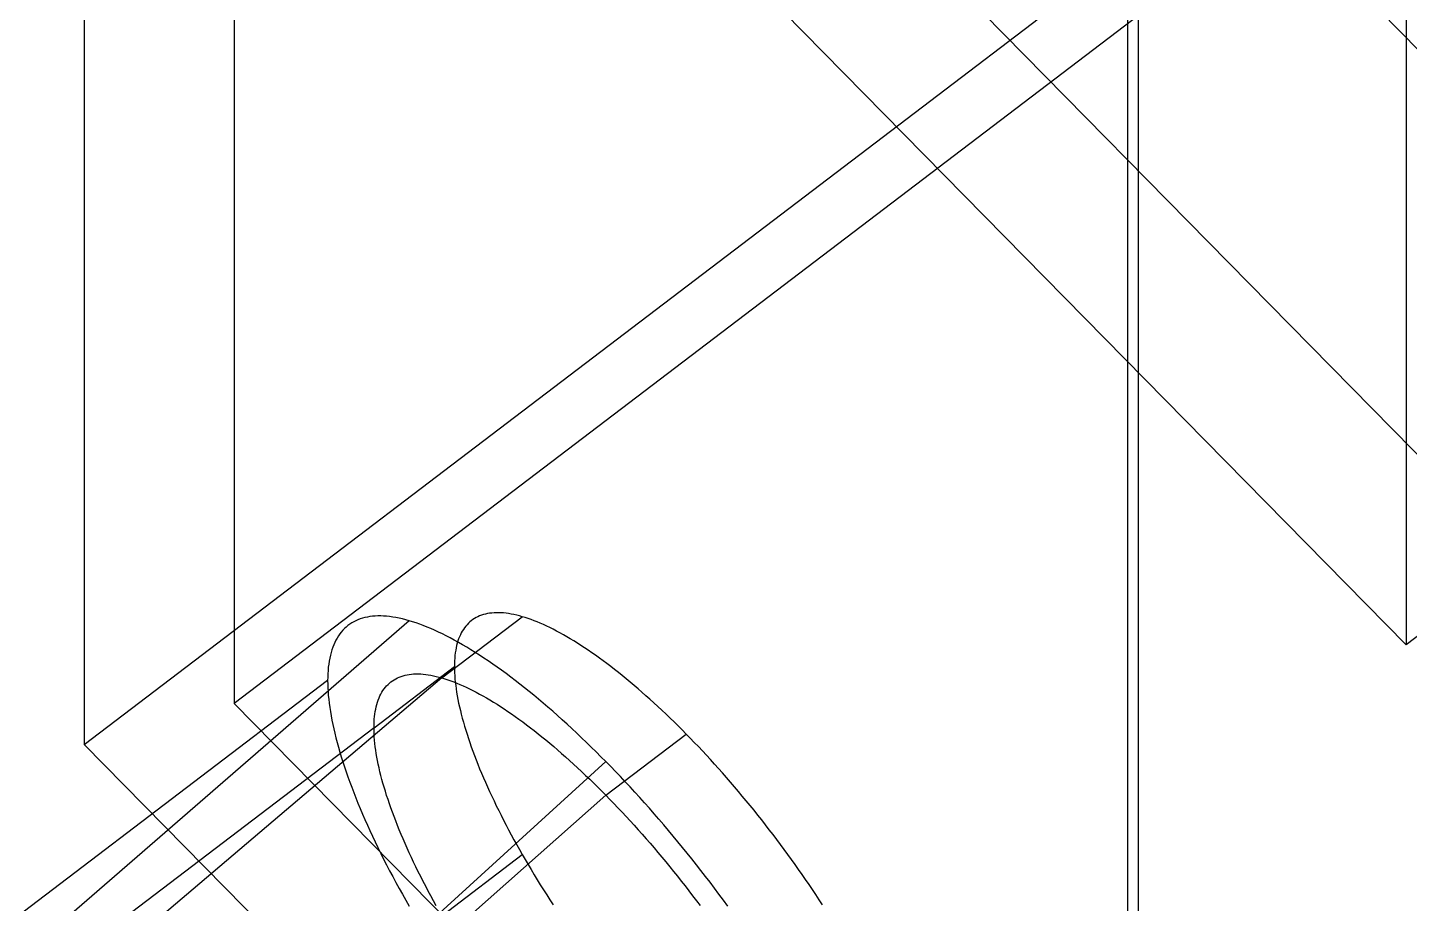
# Model space of a CAD drawing. Extents: x 0.1 to 1.91, y 6.56 to 8.08.
# Drawn here: x 0.8591 to 1.3004, y 7.3464 to 7.6262 of the extents above; entities that cross this region are included whole.
import ezdxf

# ---------------------------------------------------------------- set-up
doc = ezdxf.new("R2010")
doc.units = 0
doc.layers.get('0').update_dxf_attribs({"linetype": 'CONTINUOUS'})

msp = doc.modelspace()

# ---------------------------------------------------------------- linework, layer by layer
at = {"color": 9}
for points in [[(0.8772, 7.97236, -0.12227), (0.8772, 7.39723, -1.18762)], [(0.8772, 7.97236, -0.12227), (0.8772, 7.39723, -1.18762)], [(0.92508, 7.93384, -0.18634), (0.92508, 7.4103, -1.15611)], [(0.92508, 7.93384, -0.18634), (0.92508, 7.4103, -1.15611)], [(1.01411, 7.78365, -0.72117), (1.34724, 7.44481, -0.53825)], [(1.01411, 7.78365, -0.72117), (1.34724, 7.44481, -0.53825)], [(1.29936, 7.42904, -0.57474), (1.01065, 7.7227, -0.73327)], [(1.29936, 7.42904, -0.57474), (1.01065, 7.7227, -0.73327)], [(1.29936, 7.70532, -0.06297), (1.29936, 7.42904, -0.57474)], [(1.29936, 7.70532, -0.06297), (1.29936, 7.42904, -0.57474)], [(0.8772, 7.39723, -1.18762), (1.26226, 7.69037, -1.34588)], [(0.8772, 7.39723, -1.18762), (1.26226, 7.69037, -1.34588)], [(1.2588, 7.66436, -1.29326), (0.92508, 7.4103, -1.15611)], [(1.2588, 7.66436, -1.29326), (0.92508, 7.4103, -1.15611)], [(1.54751, 7.3707, -1.13473), (1.2588, 7.66436, -1.29326)], [(1.54751, 7.3707, -1.13473), (1.2588, 7.66436, -1.29326)], [(1.21379, 7.64018, -0.0278), (1.21379, 7.11664, -0.99757)], [(1.21379, 7.64018, -0.0278), (1.21379, 7.11664, -0.99757)], [(1.21033, 7.63352, 0.06065), (1.21033, 7.05838, -1.0047)], [(1.21033, 7.63352, 0.06065), (1.21033, 7.05838, -1.0047)], [(1.54751, 7.61795, -0.67672), (1.29936, 7.42904, -0.57474)], [(1.54751, 7.61795, -0.67672), (1.29936, 7.42904, -0.57474)], [(0.98095, 7.43675, -0.86197), (0.12525, 6.69411, -0.67927)], [(1.0827, 7.34561, -0.78319), (1.0813, 7.34752, -0.78306), (1.07989, 7.34942, -0.78297), (1.07847, 7.35131, -0.78292), (1.07704, 7.3532, -0.78291), (1.0756, 7.35508, -0.78294), (1.07414, 7.35695, -0.78301), (1.07268, 7.35881, -0.78311), (1.07121, 7.36067, -0.78326), (1.06973, 7.36251, -0.78344), (1.06825, 7.36434, -0.78367), (1.06675, 7.36616, -0.78393), (1.06525, 7.36797, -0.78423), (1.06374, 7.36977, -0.78457), (1.06223, 7.37155, -0.78495), (1.06071, 7.37332, -0.78537), (1.05919, 7.37508, -0.78583), (1.05766, 7.37682, -0.78633), (1.05612, 7.37854, -0.78686), (1.05459, 7.38025, -0.78743), (1.05305, 7.38195, -0.78804), (1.0515, 7.38363, -0.78869), (1.04996, 7.38529, -0.78937), (1.04841, 7.38693, -0.7901), (1.04686, 7.38855, -0.79086), (1.04531, 7.39016, -0.79165), (1.04376, 7.39175, -0.79249), (1.04221, 7.39331, -0.79336), (1.04066, 7.39486, -0.79426), (1.03911, 7.39639, -0.7952), (1.03756, 7.39789, -0.79618), (1.03602, 7.39938, -0.79719), (1.03448, 7.40084, -0.79824), (1.03294, 7.40228, -0.79932), (1.0314, 7.40369, -0.80044), (1.02986, 7.40509, -0.80159), (1.02834, 7.40646, -0.80277), (1.02681, 7.4078, -0.80399), (1.02529, 7.40912, -0.80524), (1.02378, 7.41042, -0.80652), (1.02227, 7.41169, -0.80784), (1.02077, 7.41293, -0.80918), (1.01928, 7.41415, -0.81056), (1.01779, 7.41535, -0.81197), (1.01631, 7.41651, -0.81341), (1.01484, 7.41765, -0.81488), (1.01338, 7.41876, -0.81637), (1.01193, 7.41984, -0.8179), (1.01048, 7.4209, -0.81946), (1.00905, 7.42192, -0.82104), (1.00763, 7.42292, -0.82266), (1.00622, 7.42389, -0.8243), (1.00482, 7.42483, -0.82596), (1.00343, 7.42574, -0.82765), (1.00206, 7.42662, -0.82937), (1.00069, 7.42747, -0.83111), (0.99934, 7.42828, -0.83288), (0.99801, 7.42907, -0.83467), (0.99669, 7.42983, -0.83649), (0.99538, 7.43055, -0.83833), (0.99409, 7.43125, -0.84019), (0.99281, 7.43191, -0.84207), (0.99155, 7.43254, -0.84398), (0.9903, 7.43314, -0.8459), (0.98907, 7.4337, -0.84785), (0.98786, 7.43424, -0.84981), (0.98666, 7.43474, -0.85179), (0.98548, 7.4352, -0.8538), (0.98432, 7.43564, -0.85581), (0.98318, 7.43604, -0.85785), (0.98205, 7.43641, -0.8599), (0.98095, 7.43675, -0.86197), (0.97986, 7.43705, -0.86406), (0.97879, 7.43732, -0.86616), (0.97774, 7.43755, -0.86827), (0.97672, 7.43776, -0.87039), (0.97571, 7.43792, -0.87253), (0.97472, 7.43806, -0.87468), (0.97376, 7.43816, -0.87685), (0.97281, 7.43823, -0.87902), (0.97189, 7.43826, -0.8812), (0.97099, 7.43826, -0.88339), (0.97011, 7.43822, -0.88559), (0.96926, 7.43816, -0.8878), (0.96843, 7.43805, -0.89002), (0.96762, 7.43792, -0.89224), (0.96683, 7.43775, -0.89447), (0.96606, 7.43754, -0.8967), (0.96532, 7.43731, -0.89894), (0.96461, 7.43704, -0.90119), (0.96392, 7.43673, -0.90343), (0.96325, 7.4364, -0.90568), (0.96261, 7.43603, -0.90793), (0.96199, 7.43562, -0.91018), (0.9614, 7.43519, -0.91244), (0.96083, 7.43472, -0.91469), (0.96028, 7.43421, -0.91694), (0.95977, 7.43368, -0.91919), (0.95927, 7.43311, -0.92144), (0.95881, 7.43251, -0.92368), (0.95837, 7.43188, -0.92592), (0.95795, 7.43122, -0.92816), (0.95757, 7.43052, -0.93039), (0.9572, 7.4298, -0.93262), (0.95687, 7.42904, -0.93484), (0.95656, 7.42825, -0.93705), (0.95628, 7.42743, -0.93926), (0.95602, 7.42658, -0.94145), (0.95579, 7.4257, -0.94364), (0.95559, 7.42479, -0.94582), (0.95541, 7.42385, -0.94799), (0.95526, 7.42288, -0.95015), (0.95514, 7.42188, -0.95229), (0.95505, 7.42085, -0.95442), (0.95498, 7.4198, -0.95655), (0.95494, 7.41871, -0.95865), (0.95493, 7.4176, -0.96074), (0.95494, 7.41646, -0.96282), (0.95498, 7.4153, -0.96488), (0.95505, 7.4141, -0.96693), (0.95514, 7.41288, -0.96896), (0.95526, 7.41164, -0.97097), (0.95541, 7.41037, -0.97297), (0.95559, 7.40907, -0.97494), (0.95579, 7.40775, -0.9769), (0.95602, 7.4064, -0.97883), (0.95628, 7.40503, -0.98075), (0.95656, 7.40364, -0.98265), (0.95687, 7.40222, -0.98452), (0.9572, 7.40078, -0.98637), (0.95757, 7.39931, -0.9882), (0.95795, 7.39783, -0.99001), (0.95837, 7.39632, -0.99179), (0.95881, 7.3948, -0.99355), (0.95927, 7.39325, -0.99528), (0.95977, 7.39168, -0.99699), (0.96028, 7.39009, -0.99867), (0.96083, 7.38849, -1.00032), (0.9614, 7.38686, -1.00195), (0.96199, 7.38522, -1.00355), (0.96261, 7.38356, -1.00512), (0.96325, 7.38188, -1.00667), (0.96392, 7.38018, -1.00818), (0.96461, 7.37847, -1.00967), (0.96532, 7.37674, -1.01113), (0.96606, 7.375, -1.01255), (0.96683, 7.37325, -1.01395), (0.96762, 7.37148, -1.01531), (0.96843, 7.36969, -1.01665), (0.96926, 7.3679, -1.01795), (0.97011, 7.36609, -1.01922), (0.97099, 7.36427, -1.02045), (0.97189, 7.36243, -1.02166), (0.97281, 7.36059, -1.02283), (0.97376, 7.35874, -1.02396), (0.97472, 7.35687, -1.02506), (0.97571, 7.355, -1.02613), (0.97672, 7.35312, -1.02716), (0.97774, 7.35123, -1.02816), (0.97879, 7.34934, -1.02912), (0.97986, 7.34744, -1.03005), (0.98095, 7.34553, -1.03094)], [(0.99141, 7.4185, -0.8703), (1.01709, 7.43804, -0.88086)], [(1.11295, 7.34601, -0.81807), (1.11189, 7.34763, -0.81764), (1.11083, 7.34924, -0.81724), (1.10975, 7.35086, -0.81687), (1.10866, 7.35247, -0.81654), (1.10756, 7.35408, -0.81623), (1.10645, 7.35569, -0.81596), (1.10532, 7.35729, -0.81572), (1.10419, 7.3589, -0.81552), (1.10304, 7.3605, -0.81535), (1.10188, 7.36209, -0.81521), (1.10072, 7.36368, -0.8151), (1.09954, 7.36527, -0.81502), (1.09836, 7.36684, -0.81498), (1.09716, 7.36842, -0.81497), (1.09596, 7.36998, -0.81499), (1.09475, 7.37154, -0.81505), (1.09353, 7.3731, -0.81514), (1.09231, 7.37464, -0.81526), (1.09108, 7.37618, -0.81541), (1.08984, 7.3777, -0.8156), (1.08859, 7.37922, -0.81582), (1.08734, 7.38073, -0.81607), (1.08609, 7.38222, -0.81636), (1.08482, 7.38371, -0.81667), (1.08356, 7.38518, -0.81702), (1.08229, 7.38665, -0.8174), (1.08101, 7.3881, -0.81782), (1.07974, 7.38954, -0.81826), (1.07845, 7.39096, -0.81874), (1.07717, 7.39237, -0.81925), (1.07588, 7.39377, -0.81978), (1.0746, 7.39516, -0.82036), (1.07331, 7.39652, -0.82096), (1.07202, 7.39788, -0.82159), (1.07072, 7.39922, -0.82225), (1.06943, 7.40054, -0.82295), (1.06814, 7.40184, -0.82367), (1.06685, 7.40313, -0.82443), (1.06556, 7.40441, -0.82521), (1.06427, 7.40566, -0.82603), (1.06298, 7.4069, -0.82687), (1.06169, 7.40812, -0.82774), (1.06041, 7.40931, -0.82865), (1.05913, 7.4105, -0.82958), (1.05785, 7.41166, -0.83053), (1.05658, 7.4128, -0.83152), (1.05531, 7.41392, -0.83253), (1.05404, 7.41502, -0.83358), (1.05278, 7.4161, -0.83465), (1.05152, 7.41716, -0.83574), (1.05027, 7.4182, -0.83686), (1.04903, 7.41921, -0.83801), (1.04779, 7.42021, -0.83918), (1.04656, 7.42118, -0.84038), (1.04533, 7.42213, -0.84161), (1.04411, 7.42305, -0.84286), (1.0429, 7.42395, -0.84413), (1.0417, 7.42483, -0.84543), (1.04051, 7.42569, -0.84675), (1.03932, 7.42652, -0.84809), (1.03815, 7.42733, -0.84946), (1.03698, 7.42811, -0.85085), (1.03582, 7.42886, -0.85226), (1.03468, 7.4296, -0.85369), (1.03354, 7.4303, -0.85514), (1.03242, 7.43099, -0.85661), (1.0313, 7.43164, -0.85811), (1.0302, 7.43227, -0.85962), (1.02911, 7.43288, -0.86115), (1.02804, 7.43346, -0.8627), (1.02697, 7.43401, -0.86427), (1.02592, 7.43453, -0.86586), (1.02488, 7.43503, -0.86746), (1.02386, 7.4355, -0.86908), (1.02284, 7.43595, -0.87072), (1.02185, 7.43636, -0.87237), (1.02086, 7.43675, -0.87404), (1.0199, 7.43712, -0.87572), (1.01894, 7.43745, -0.87742), (1.01801, 7.43776, -0.87913), (1.01709, 7.43804, -0.88086), (1.01618, 7.43829, -0.88259), (1.01529, 7.43852, -0.88434), (1.01442, 7.43871, -0.8861), (1.01356, 7.43888, -0.88787), (1.01272, 7.43902, -0.88965), (1.0119, 7.43913, -0.89145), (1.0111, 7.43922, -0.89325), (1.01031, 7.43927, -0.89506), (1.00954, 7.4393, -0.89688), (1.00879, 7.4393, -0.8987), (1.00806, 7.43927, -0.90054), (1.00735, 7.43921, -0.90238), (1.00665, 7.43913, -0.90423), (1.00598, 7.43901, -0.90608), (1.00532, 7.43887, -0.90794), (1.00469, 7.4387, -0.9098), (1.00407, 7.43851, -0.91166), (1.00347, 7.43828, -0.91353), (1.0029, 7.43803, -0.9154), (1.00234, 7.43775, -0.91728), (1.0018, 7.43744, -0.91915), (1.00129, 7.4371, -0.92103), (1.00079, 7.43674, -0.92291), (1.00032, 7.43635, -0.92478), (0.99987, 7.43593, -0.92666), (0.99944, 7.43548, -0.92853), (0.99903, 7.43501, -0.93041), (0.99864, 7.43451, -0.93228), (0.99827, 7.43398, -0.93415), (0.99793, 7.43343, -0.93601), (0.9976, 7.43285, -0.93787), (0.9973, 7.43225, -0.93973), (0.99702, 7.43162, -0.94158), (0.99676, 7.43096, -0.94342), (0.99653, 7.43028, -0.94526), (0.99631, 7.42957, -0.94709), (0.99612, 7.42883, -0.94891), (0.99596, 7.42808, -0.95073), (0.99581, 7.42729, -0.95253), (0.99569, 7.42648, -0.95433), (0.99558, 7.42565, -0.95612), (0.9955, 7.4248, -0.9579), (0.99545, 7.42392, -0.95967), (0.99541, 7.42301, -0.96142), (0.9954, 7.42209, -0.96316), (0.99541, 7.42114, -0.9649), (0.99545, 7.42016, -0.96661), (0.9955, 7.41917, -0.96832), (0.99558, 7.41815, -0.97001), (0.99569, 7.41711, -0.97169), (0.99581, 7.41605, -0.97335), (0.99596, 7.41497, -0.975), (0.99612, 7.41387, -0.97663), (0.99631, 7.41275, -0.97824), (0.99653, 7.41161, -0.97984), (0.99676, 7.41045, -0.98142), (0.99702, 7.40926, -0.98298), (0.9973, 7.40806, -0.98452), (0.9976, 7.40685, -0.98604), (0.99793, 7.40561, -0.98755), (0.99827, 7.40435, -0.98903), (0.99864, 7.40308, -0.9905), (0.99903, 7.40179, -0.99194), (0.99944, 7.40048, -0.99337), (0.99987, 7.39916, -0.99477), (1.00032, 7.39782, -0.99615), (1.00079, 7.39647, -0.9975), (1.00129, 7.3951, -0.99884), (1.0018, 7.39371, -1.00015), (1.00234, 7.39231, -1.00143), (1.0029, 7.3909, -1.0027), (1.00347, 7.38948, -1.00394), (1.00407, 7.38804, -1.00515), (1.00469, 7.38659, -1.00634), (1.00532, 7.38512, -1.0075), (1.00598, 7.38365, -1.00864), (1.00665, 7.38216, -1.00975), (1.00735, 7.38066, -1.01083), (1.00806, 7.37916, -1.01189), (1.00879, 7.37764, -1.01292), (1.00954, 7.37611, -1.01392), (1.01031, 7.37458, -1.0149), (1.0111, 7.37303, -1.01585), (1.0119, 7.37148, -1.01676), (1.01272, 7.36992, -1.01765), (1.01356, 7.36835, -1.01851), (1.01442, 7.36678, -1.01935), (1.01529, 7.3652, -1.02015), (1.01618, 7.36361, -1.02092), (1.01709, 7.36202, -1.02166), (1.01801, 7.36043, -1.02237), (1.01894, 7.35883, -1.02306), (1.0199, 7.35723, -1.02371), (1.02086, 7.35562, -1.02433), (1.02185, 7.35401, -1.02492), (1.02284, 7.3524, -1.02547), (1.02386, 7.35079, -1.026), (1.02488, 7.34918, -1.0265), (1.02592, 7.34756, -1.02696), (1.02697, 7.34595, -1.02739)], [(0.96973, 7.40254, -0.95261), (0.9954, 7.42209, -0.96316)], [(0.95493, 7.4176, -0.96074), (0.09923, 6.76618, -0.60907)], [(0.99141, 7.4185, -0.8703), (0.13571, 6.69106, -0.65944)], [(0.98962, 7.34566, -1.0096), (0.98875, 7.34724, -1.0088), (0.98789, 7.34881, -1.00796), (0.98705, 7.35038, -1.0071), (0.98623, 7.35194, -1.00621), (0.98543, 7.35349, -1.0053), (0.98464, 7.35503, -1.00435), (0.98387, 7.35657, -1.00337), (0.98312, 7.3581, -1.00237), (0.98239, 7.35961, -1.00134), (0.98168, 7.36112, -1.00028), (0.98098, 7.36262, -0.9992), (0.98031, 7.3641, -0.99809), (0.97965, 7.36558, -0.99695), (0.97901, 7.36704, -0.99579), (0.9784, 7.36849, -0.9946), (0.9778, 7.36993, -0.99339), (0.97722, 7.37136, -0.99215), (0.97667, 7.37277, -0.99088), (0.97613, 7.37417, -0.9896), (0.97562, 7.37555, -0.98829), (0.97512, 7.37692, -0.98695), (0.97465, 7.37828, -0.9856), (0.9742, 7.37962, -0.98422), (0.97377, 7.38094, -0.98282), (0.97336, 7.38225, -0.98139), (0.97297, 7.38354, -0.97995), (0.9726, 7.38481, -0.97848), (0.97225, 7.38607, -0.977), (0.97193, 7.3873, -0.97549), (0.97163, 7.38852, -0.97397), (0.97135, 7.38972, -0.97243), (0.97109, 7.3909, -0.97087), (0.97086, 7.39207, -0.96929), (0.97064, 7.39321, -0.96769), (0.97045, 7.39433, -0.96608), (0.97028, 7.39543, -0.96445), (0.97014, 7.39651, -0.9628), (0.97001, 7.39757, -0.96114), (0.96991, 7.39861, -0.95946), (0.96983, 7.39963, -0.95777), (0.96978, 7.40062, -0.95606), (0.96974, 7.40159, -0.95435), (0.96973, 7.40254, -0.95261), (0.96974, 7.40347, -0.95087), (0.96978, 7.40437, -0.94911), (0.96983, 7.40525, -0.94735), (0.96991, 7.40611, -0.94557), (0.97001, 7.40694, -0.94378), (0.97014, 7.40775, -0.94198), (0.97028, 7.40853, -0.94018), (0.97045, 7.40929, -0.93836), (0.97064, 7.41002, -0.93654), (0.97086, 7.41073, -0.93471), (0.97109, 7.41142, -0.93287), (0.97135, 7.41207, -0.93103), (0.97163, 7.4127, -0.92918), (0.97193, 7.41331, -0.92732), (0.97225, 7.41389, -0.92546), (0.9726, 7.41444, -0.9236), (0.97297, 7.41497, -0.92173), (0.97336, 7.41547, -0.91986), (0.97377, 7.41594, -0.91798), (0.9742, 7.41639, -0.91611), (0.97465, 7.4168, -0.91423), (0.97512, 7.4172, -0.91236), (0.97562, 7.41756, -0.91048), (0.97613, 7.4179, -0.9086), (0.97667, 7.4182, -0.90673), (0.97722, 7.41849, -0.90485), (0.9778, 7.41874, -0.90298), (0.9784, 7.41896, -0.90111), (0.97901, 7.41916, -0.89925), (0.97965, 7.41933, -0.89739), (0.98031, 7.41947, -0.89553), (0.98098, 7.41959, -0.89368), (0.98168, 7.41967, -0.89183), (0.98239, 7.41973, -0.88999), (0.98312, 7.41976, -0.88815), (0.98387, 7.41976, -0.88633), (0.98464, 7.41973, -0.88451), (0.98543, 7.41967, -0.8827), (0.98623, 7.41959, -0.8809), (0.98705, 7.41948, -0.8791), (0.98789, 7.41934, -0.87732), (0.98875, 7.41917, -0.87555), (0.98962, 7.41897, -0.87379), (0.99051, 7.41875, -0.87204), (0.99141, 7.4185, -0.8703), (0.99234, 7.41822, -0.86858), (0.99327, 7.41791, -0.86687), (0.99423, 7.41757, -0.86517), (0.99519, 7.41721, -0.86349), (0.99618, 7.41682, -0.86182), (0.99717, 7.4164, -0.86017), (0.99818, 7.41596, -0.85853), (0.99921, 7.41549, -0.85691), (1.00025, 7.41499, -0.85531), (1.0013, 7.41446, -0.85372), (1.00236, 7.41391, -0.85215), (1.00344, 7.41333, -0.8506), (1.00453, 7.41273, -0.84907), (1.00563, 7.4121, -0.84756), (1.00675, 7.41144, -0.84606), (1.00787, 7.41076, -0.84459), (1.00901, 7.41005, -0.84314), (1.01015, 7.40932, -0.84171), (1.01131, 7.40856, -0.8403), (1.01248, 7.40778, -0.83891), (1.01365, 7.40698, -0.83754), (1.01484, 7.40614, -0.8362), (1.01603, 7.40529, -0.83488), (1.01723, 7.40441, -0.83358), (1.01844, 7.40351, -0.83231), (1.01966, 7.40258, -0.83106), (1.02089, 7.40163, -0.82983), (1.02212, 7.40066, -0.82863), (1.02336, 7.39967, -0.82746), (1.0246, 7.39865, -0.82631), (1.02585, 7.39762, -0.82519), (1.02711, 7.39656, -0.82409), (1.02837, 7.39548, -0.82303), (1.02964, 7.39438, -0.82198), (1.03091, 7.39325, -0.82097), (1.03218, 7.39211, -0.81998), (1.03346, 7.39095, -0.81903), (1.03474, 7.38977, -0.81809), (1.03602, 7.38857, -0.81719), (1.03731, 7.38735, -0.81632), (1.0386, 7.38612, -0.81548), (1.03989, 7.38486, -0.81466), (1.04118, 7.38359, -0.81388), (1.04247, 7.3823, -0.81312), (1.04376, 7.381, -0.8124), (1.04505, 7.37967, -0.8117), (1.04634, 7.37834, -0.81104), (1.04764, 7.37698, -0.81041), (1.04893, 7.37561, -0.80981), (1.05021, 7.37423, -0.80923), (1.0515, 7.37283, -0.8087), (1.05278, 7.37142, -0.80819), (1.05406, 7.36999, -0.80771), (1.05534, 7.36856, -0.80727), (1.05662, 7.3671, -0.80685), (1.05789, 7.36564, -0.80647), (1.05915, 7.36417, -0.80612), (1.06041, 7.36268, -0.80581), (1.06167, 7.36118, -0.80552), (1.06292, 7.35968, -0.80527), (1.06417, 7.35816, -0.80505), (1.06541, 7.35663, -0.80486), (1.06664, 7.3551, -0.80471), (1.06786, 7.35355, -0.80459), (1.06908, 7.352, -0.8045), (1.07029, 7.35044, -0.80444), (1.07149, 7.34888, -0.80442), (1.07269, 7.3473, -0.80443), (1.07387, 7.34572, -0.80447)], [(0.98962, 7.34566, -1.0096), (0.98875, 7.34724, -1.0088), (0.98789, 7.34881, -1.00796), (0.98705, 7.35038, -1.0071), (0.98623, 7.35194, -1.00621), (0.98543, 7.35349, -1.0053), (0.98464, 7.35503, -1.00435), (0.98387, 7.35657, -1.00337), (0.98312, 7.3581, -1.00237), (0.98239, 7.35961, -1.00134), (0.98168, 7.36112, -1.00028), (0.98098, 7.36262, -0.9992), (0.98031, 7.3641, -0.99809), (0.97965, 7.36558, -0.99695), (0.97901, 7.36704, -0.99579), (0.9784, 7.36849, -0.9946), (0.9778, 7.36993, -0.99339), (0.97722, 7.37136, -0.99215), (0.97667, 7.37277, -0.99088), (0.97613, 7.37417, -0.9896), (0.97562, 7.37555, -0.98829), (0.97512, 7.37692, -0.98695), (0.97465, 7.37828, -0.9856), (0.9742, 7.37962, -0.98422), (0.97377, 7.38094, -0.98282), (0.97336, 7.38225, -0.98139), (0.97297, 7.38354, -0.97995), (0.9726, 7.38481, -0.97848), (0.97225, 7.38607, -0.977), (0.97193, 7.3873, -0.97549), (0.97163, 7.38852, -0.97397), (0.97135, 7.38972, -0.97243), (0.97109, 7.3909, -0.97087), (0.97086, 7.39207, -0.96929), (0.97064, 7.39321, -0.96769), (0.97045, 7.39433, -0.96608), (0.97028, 7.39543, -0.96445), (0.97014, 7.39651, -0.9628), (0.97001, 7.39757, -0.96114), (0.96991, 7.39861, -0.95946), (0.96983, 7.39963, -0.95777), (0.96978, 7.40062, -0.95606), (0.96974, 7.40159, -0.95435), (0.96973, 7.40254, -0.95261), (0.96974, 7.40347, -0.95087), (0.96978, 7.40437, -0.94911), (0.96983, 7.40525, -0.94735), (0.96991, 7.40611, -0.94557), (0.97001, 7.40694, -0.94378), (0.97014, 7.40775, -0.94198), (0.97028, 7.40853, -0.94018), (0.97045, 7.40929, -0.93836), (0.97064, 7.41002, -0.93654), (0.97086, 7.41073, -0.93471), (0.97109, 7.41142, -0.93287), (0.97135, 7.41207, -0.93103), (0.97163, 7.4127, -0.92918), (0.97193, 7.41331, -0.92732), (0.97225, 7.41389, -0.92546), (0.9726, 7.41444, -0.9236), (0.97297, 7.41497, -0.92173), (0.97336, 7.41547, -0.91986), (0.97377, 7.41594, -0.91798), (0.9742, 7.41639, -0.91611), (0.97465, 7.4168, -0.91423), (0.97512, 7.4172, -0.91236), (0.97562, 7.41756, -0.91048), (0.97613, 7.4179, -0.9086), (0.97667, 7.4182, -0.90673), (0.97722, 7.41849, -0.90485), (0.9778, 7.41874, -0.90298), (0.9784, 7.41896, -0.90111), (0.97901, 7.41916, -0.89925), (0.97965, 7.41933, -0.89739), (0.98031, 7.41947, -0.89553), (0.98098, 7.41959, -0.89368), (0.98168, 7.41967, -0.89183), (0.98239, 7.41973, -0.88999), (0.98312, 7.41976, -0.88815), (0.98387, 7.41976, -0.88633), (0.98464, 7.41973, -0.88451), (0.98543, 7.41967, -0.8827), (0.98623, 7.41959, -0.8809), (0.98705, 7.41948, -0.8791), (0.98789, 7.41934, -0.87732), (0.98875, 7.41917, -0.87555), (0.98962, 7.41897, -0.87379), (0.99051, 7.41875, -0.87204), (0.99141, 7.4185, -0.8703), (0.99234, 7.41822, -0.86858), (0.99327, 7.41791, -0.86687), (0.99423, 7.41757, -0.86517), (0.99519, 7.41721, -0.86349), (0.99618, 7.41682, -0.86182), (0.99717, 7.4164, -0.86017), (0.99818, 7.41596, -0.85853), (0.99921, 7.41549, -0.85691), (1.00025, 7.41499, -0.85531), (1.0013, 7.41446, -0.85372), (1.00236, 7.41391, -0.85215), (1.00344, 7.41333, -0.8506), (1.00453, 7.41273, -0.84907), (1.00563, 7.4121, -0.84756), (1.00675, 7.41144, -0.84606), (1.00787, 7.41076, -0.84459), (1.00901, 7.41005, -0.84314), (1.01015, 7.40932, -0.84171), (1.01131, 7.40856, -0.8403), (1.01248, 7.40778, -0.83891), (1.01365, 7.40698, -0.83754), (1.01484, 7.40614, -0.8362), (1.01603, 7.40529, -0.83488), (1.01723, 7.40441, -0.83358), (1.01844, 7.40351, -0.83231), (1.01966, 7.40258, -0.83106), (1.02089, 7.40163, -0.82983), (1.02212, 7.40066, -0.82863), (1.02336, 7.39967, -0.82746), (1.0246, 7.39865, -0.82631), (1.02585, 7.39762, -0.82519), (1.02711, 7.39656, -0.82409), (1.02837, 7.39548, -0.82303), (1.02964, 7.39438, -0.82198), (1.03091, 7.39325, -0.82097), (1.03218, 7.39211, -0.81998), (1.03346, 7.39095, -0.81903), (1.03474, 7.38977, -0.81809), (1.03602, 7.38857, -0.81719), (1.03731, 7.38735, -0.81632), (1.0386, 7.38612, -0.81548), (1.03989, 7.38486, -0.81466), (1.04118, 7.38359, -0.81388), (1.04247, 7.3823, -0.81312), (1.04376, 7.381, -0.8124), (1.04505, 7.37967, -0.8117), (1.04634, 7.37834, -0.81104), (1.04764, 7.37698, -0.81041), (1.04893, 7.37561, -0.80981), (1.05021, 7.37423, -0.80923), (1.0515, 7.37283, -0.8087), (1.05278, 7.37142, -0.80819), (1.05406, 7.36999, -0.80771), (1.05534, 7.36856, -0.80727), (1.05662, 7.3671, -0.80685), (1.05789, 7.36564, -0.80647), (1.05915, 7.36417, -0.80612), (1.06041, 7.36268, -0.80581), (1.06167, 7.36118, -0.80552), (1.06292, 7.35968, -0.80527), (1.06417, 7.35816, -0.80505), (1.06541, 7.35663, -0.80486), (1.06664, 7.3551, -0.80471), (1.06786, 7.35355, -0.80459), (1.06908, 7.352, -0.8045), (1.07029, 7.35044, -0.80444), (1.07149, 7.34888, -0.80442), (1.07269, 7.3473, -0.80443), (1.07387, 7.34572, -0.80447)], [(0.92508, 7.4103, -1.15611), (1.21379, 7.11664, -0.99757)], [(0.92508, 7.4103, -1.15611), (1.21379, 7.11664, -0.99757)], [(0.96973, 7.40254, -0.95261), (0.11403, 6.75112, -0.60094)], [(1.04376, 7.381, -0.8124), (1.06943, 7.40054, -0.82295)], [(1.21033, 7.05838, -1.0047), (0.8772, 7.39723, -1.18762)], [(1.21033, 7.05838, -1.0047), (0.8772, 7.39723, -1.18762)], [(1.04376, 7.39175, -0.79249), (0.18806, 6.61132, -0.67977)], [(1.04376, 7.381, -0.8124), (0.18806, 6.62207, -0.65985)], [(0.99141, 7.34248, -1.01111), (1.01709, 7.36202, -1.02166)]]:
    msp.add_polyline3d(points, dxfattribs=at)

doc.saveas('drawing.dxf')
